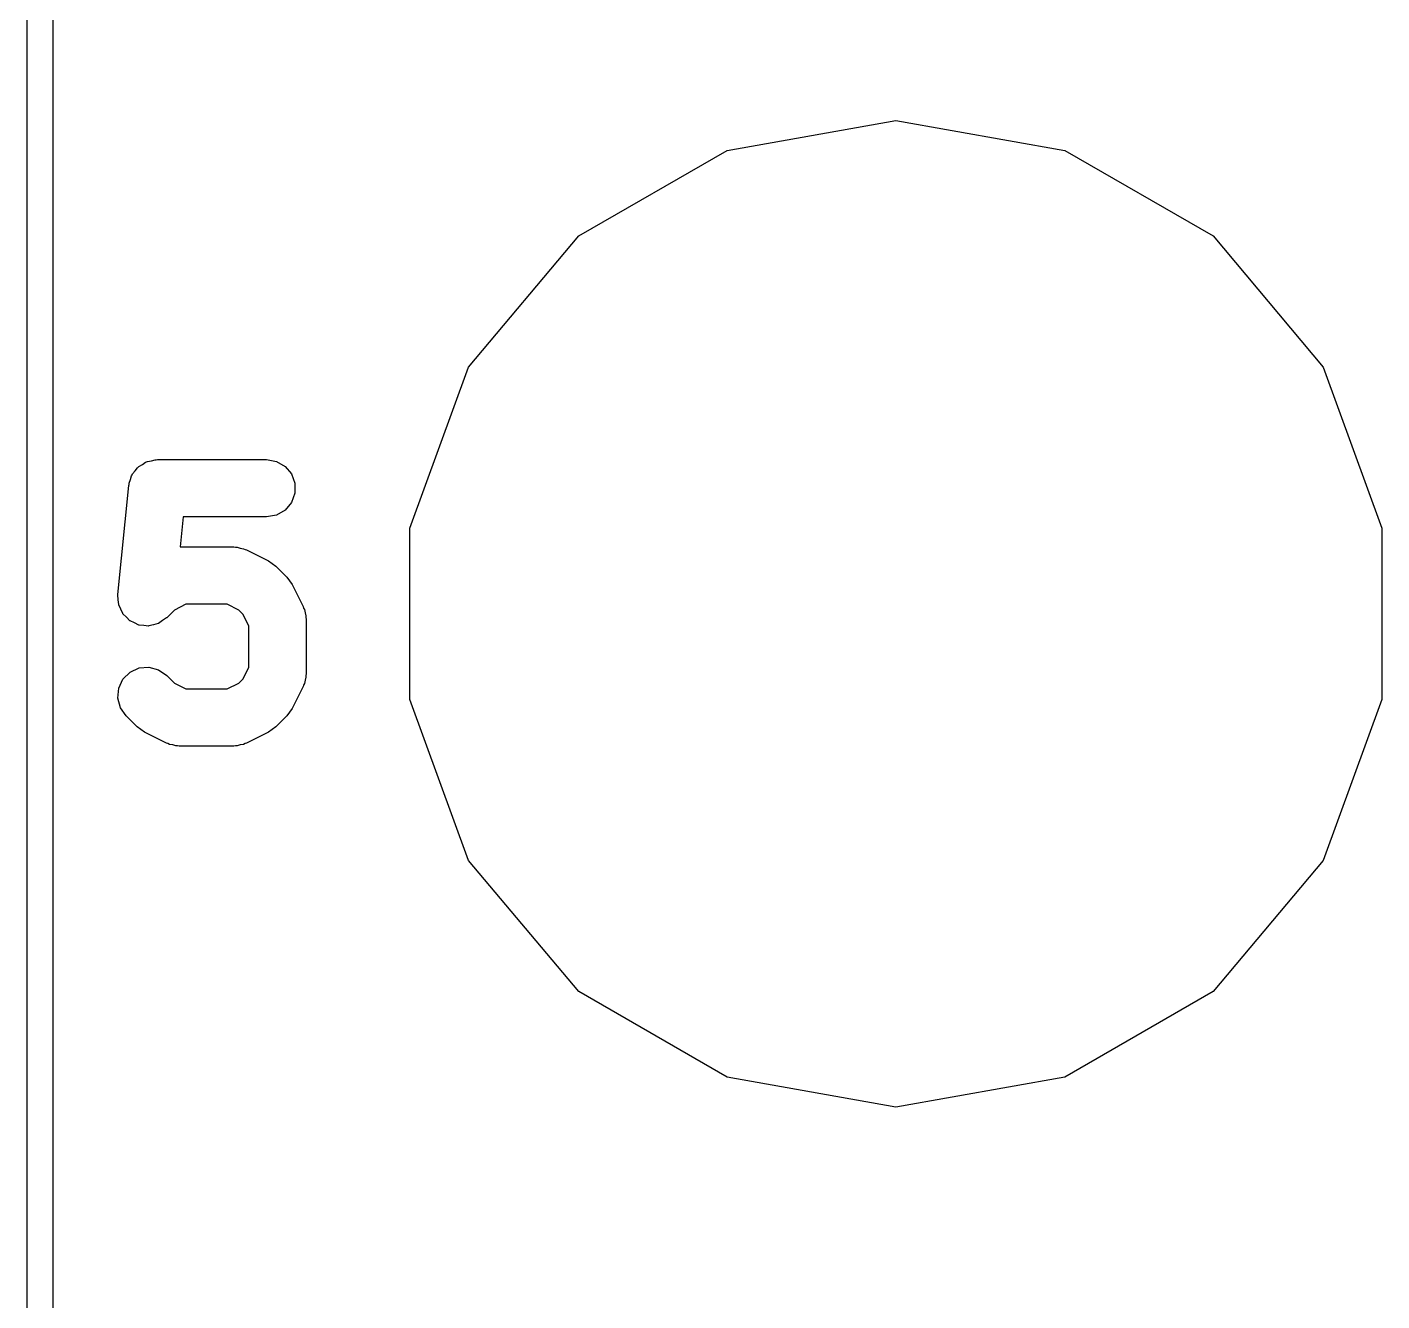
# Model space of a CAD drawing. Extents: x 51 to 137, y -158 to -25.
# Drawn here: x 50.69 to 62.69, y -80.14 to -68.85 of the extents above; entities that cross this region are included whole.
import ezdxf

# ---------------------------------------------------------------- set-up
doc = ezdxf.new("R2010")
doc.units = 0
doc.header["$MEASUREMENT"] = 0
doc.layers.add('BLACK', color=7, linetype='CONTINUOUS')

msp = doc.modelspace()

# ---------------------------------------------------------------- linework, layer by layer
at = {"layer": 'Black'}
for p, q in [((50.6857, -119.921), (50.6857, -28.1813)), ((50.9143, -28.1913), (50.9143, -119.916)), ((56.8888, -69.9422), (58.3844, -69.6785)), ((58.3844, -69.6785), (59.88, -69.9422)), ((55.5737, -70.7015), (56.8888, -69.9422)), ((59.88, -69.9422), (61.1951, -70.7015)), ((54.5975, -71.8648), (55.5737, -70.7015)), ((61.1951, -70.7015), (62.1713, -71.8648)), ((54.0781, -73.2919), (54.5975, -71.8648)), ((62.1713, -71.8648), (62.6907, -73.2919)), ((51.6708, -72.7512), (51.6769, -72.7438)), ((51.6769, -72.7438), (51.707, -72.7265)), ((51.707, -72.7265), (51.7357, -72.7069)), ((51.7357, -72.7069), (51.745, -72.7045)), ((51.745, -72.7045), (51.7533, -72.6997)), ((51.7533, -72.6997), (51.7875, -72.6937)), ((51.7875, -72.6937), (51.8212, -72.6851)), ((51.8212, -72.6851), (51.8307, -72.6861)), ((51.8307, -72.6861), (51.8402, -72.6844)), ((51.8402, -72.6844), (52.8078, -72.6844)), ((52.8078, -72.6844), (52.8947, -72.6997)), ((52.8947, -72.6997), (52.9711, -72.7438)), ((52.9711, -72.7438), (53.0278, -72.8114)), ((51.59, -72.8943), (51.6019, -72.8616)), ((51.6019, -72.8616), (51.6113, -72.8282)), ((51.6113, -72.8282), (51.6169, -72.8204)), ((51.6169, -72.8204), (51.6202, -72.8114)), ((51.6202, -72.8114), (51.6425, -72.7848)), ((51.6425, -72.7848), (51.6628, -72.7566)), ((51.6628, -72.7566), (51.6708, -72.7512)), ((53.0278, -72.8114), (53.058, -72.8943)), ((51.4907, -73.8807), (51.5875, -72.9131)), ((51.5875, -72.9131), (51.59, -72.9039)), ((51.59, -72.9039), (51.59, -72.8943)), ((53.058, -72.9825), (53.0278, -73.0654)), ((53.058, -72.8943), (53.058, -72.9825)), ((53.0278, -73.0654), (52.9711, -73.133)), ((52.0701, -73.1924), (52.0434, -73.4585)), ((52.8078, -73.1924), (52.0701, -73.1924)), ((52.8947, -73.1771), (52.8078, -73.1924)), ((52.9711, -73.133), (52.8947, -73.1771)), ((54.0781, -74.8105), (54.0781, -73.2919)), ((62.6907, -73.2919), (62.6907, -74.8105)), ((52.0434, -73.4585), (52.5175, -73.4585)), ((52.5175, -73.4585), (52.5319, -73.461)), ((52.5319, -73.461), (52.5466, -73.4602)), ((52.5466, -73.4602), (52.5751, -73.4686)), ((52.5751, -73.4686), (52.6044, -73.4738)), ((52.6044, -73.4738), (52.6171, -73.4811)), ((52.6171, -73.4811), (52.6311, -73.4853)), ((52.6311, -73.4853), (52.8246, -73.5821)), ((52.8246, -73.5821), (52.8573, -73.6063)), ((52.8573, -73.6063), (52.8907, -73.6296)), ((52.8907, -73.6296), (52.9874, -73.7264)), ((52.9874, -73.7264), (53.0107, -73.7597)), ((53.0107, -73.7597), (53.035, -73.7924)), ((53.035, -73.7924), (53.1318, -73.986)), ((51.4904, -73.8839), (51.4908, -73.8823)), ((51.4941, -73.9263), (51.4904, -73.8839)), ((51.4908, -73.8823), (51.4907, -73.8807)), ((51.4973, -73.9687), (51.4941, -73.9263)), ((51.4979, -73.9702), (51.4973, -73.9687)), ((51.4981, -73.9718), (51.4979, -73.9702)), ((51.5161, -74.0103), (51.4981, -73.9718)), ((51.5336, -74.0491), (51.5161, -74.0103)), ((51.5347, -74.0503), (51.5336, -74.0491)), ((51.5354, -74.0517), (51.5347, -74.0503)), ((51.5655, -74.0818), (51.5354, -74.0517)), ((51.9906, -74.018), (51.923, -74.0856)), ((52.0937, -73.9665), (51.9906, -74.018)), ((52.4576, -73.9665), (52.0937, -73.9665)), ((52.5606, -74.018), (52.4576, -73.9665)), ((52.5991, -74.0565), (52.5606, -74.018)), ((52.6506, -74.1595), (52.5991, -74.0565)), ((53.1318, -73.986), (53.1359, -74)), ((53.1359, -74), (53.1433, -74.0127)), ((53.1433, -74.0127), (53.1484, -74.042)), ((53.1484, -74.042), (53.1569, -74.0705)), ((53.1569, -74.0705), (53.156, -74.0851)), ((51.5952, -74.1123), (51.5655, -74.0818)), ((51.5966, -74.1129), (51.5952, -74.1123)), ((51.5977, -74.1141), (51.5966, -74.1129)), ((51.6363, -74.1321), (51.5977, -74.1141)), ((51.6747, -74.1505), (51.6363, -74.1321)), ((51.6762, -74.1507), (51.6747, -74.1505)), ((51.6777, -74.1514), (51.6762, -74.1507)), ((51.7201, -74.1551), (51.6777, -74.1514)), ((51.7624, -74.1593), (51.7201, -74.1551)), ((51.764, -74.1589), (51.7624, -74.1593)), ((51.7656, -74.159), (51.764, -74.1589)), ((51.8067, -74.148), (51.7656, -74.159)), ((51.8479, -74.1375), (51.8067, -74.148)), ((51.8492, -74.1366), (51.8479, -74.1375)), ((51.8508, -74.1362), (51.8492, -74.1366)), ((51.8856, -74.1118), (51.8508, -74.1362)), ((51.9208, -74.0878), (51.8856, -74.1118)), ((51.9217, -74.0865), (51.9208, -74.0878)), ((51.923, -74.0856), (51.9217, -74.0865)), ((52.6506, -74.5234), (52.6506, -74.1595)), ((53.156, -74.0851), (53.1586, -74.0995)), ((53.1586, -74.0995), (53.1586, -74.5833)), ((51.5977, -74.5688), (51.6777, -74.5315)), ((51.6777, -74.5315), (51.7656, -74.5238)), ((51.7656, -74.5238), (51.8508, -74.5467)), ((51.8508, -74.5467), (51.923, -74.5973)), ((52.5991, -74.6264), (52.6506, -74.5234)), ((51.4981, -74.7111), (51.5354, -74.6312)), ((51.5354, -74.6312), (51.5977, -74.5688)), ((51.923, -74.5973), (51.9906, -74.6649)), ((51.9906, -74.6649), (52.0937, -74.7164)), ((52.4576, -74.7164), (52.5606, -74.6649)), ((52.5606, -74.6649), (52.5991, -74.6264)), ((53.1433, -74.6702), (53.1359, -74.6829)), ((53.1484, -74.6409), (53.1433, -74.6702)), ((53.1569, -74.6124), (53.1484, -74.6409)), ((53.1586, -74.5833), (53.156, -74.5978)), ((53.156, -74.5978), (53.1569, -74.6124)), ((51.4904, -74.799), (51.4981, -74.7111)), ((52.0937, -74.7164), (52.4576, -74.7164)), ((53.1318, -74.6969), (53.035, -74.8905)), ((53.1359, -74.6829), (53.1318, -74.6969)), ((51.5132, -74.8842), (51.4904, -74.799)), ((51.5638, -74.9565), (51.5132, -74.8842)), ((53.035, -74.8905), (53.0107, -74.9232)), ((54.5975, -76.2376), (54.0781, -74.8105)), ((62.6907, -74.8105), (62.1713, -76.2376)), ((51.6606, -75.0532), (51.5638, -74.9565)), ((52.9874, -74.9565), (52.8907, -75.0532)), ((53.0107, -74.9232), (52.9874, -74.9565)), ((51.6939, -75.0766), (51.6606, -75.0532)), ((51.7266, -75.1008), (51.6939, -75.0766)), ((51.9201, -75.1976), (51.7266, -75.1008)), ((52.8246, -75.1008), (52.6311, -75.1976)), ((52.8573, -75.0766), (52.8246, -75.1008)), ((52.8907, -75.0532), (52.8573, -75.0766)), ((51.9342, -75.2018), (51.9201, -75.1976)), ((51.9468, -75.2091), (51.9342, -75.2018)), ((51.9761, -75.2142), (51.9468, -75.2091)), ((52.0047, -75.2227), (51.9761, -75.2142)), ((52.0193, -75.2219), (52.0047, -75.2227)), ((52.0337, -75.2244), (52.0193, -75.2219)), ((52.5175, -75.2244), (52.0337, -75.2244)), ((52.5319, -75.2219), (52.5175, -75.2244)), ((52.5466, -75.2227), (52.5319, -75.2219)), ((52.5751, -75.2142), (52.5466, -75.2227)), ((52.6044, -75.2091), (52.5751, -75.2142)), ((52.6171, -75.2018), (52.6044, -75.2091)), ((52.6311, -75.1976), (52.6171, -75.2018)), ((55.5737, -77.4009), (54.5975, -76.2376)), ((62.1713, -76.2376), (61.1951, -77.4009)), ((56.8888, -78.1602), (55.5737, -77.4009)), ((61.1951, -77.4009), (59.88, -78.1602)), ((58.3844, -78.4239), (56.8888, -78.1602)), ((59.88, -78.1602), (58.3844, -78.4239))]:
    msp.add_line(p, q, dxfattribs=at)

doc.saveas('drawing.dxf')
